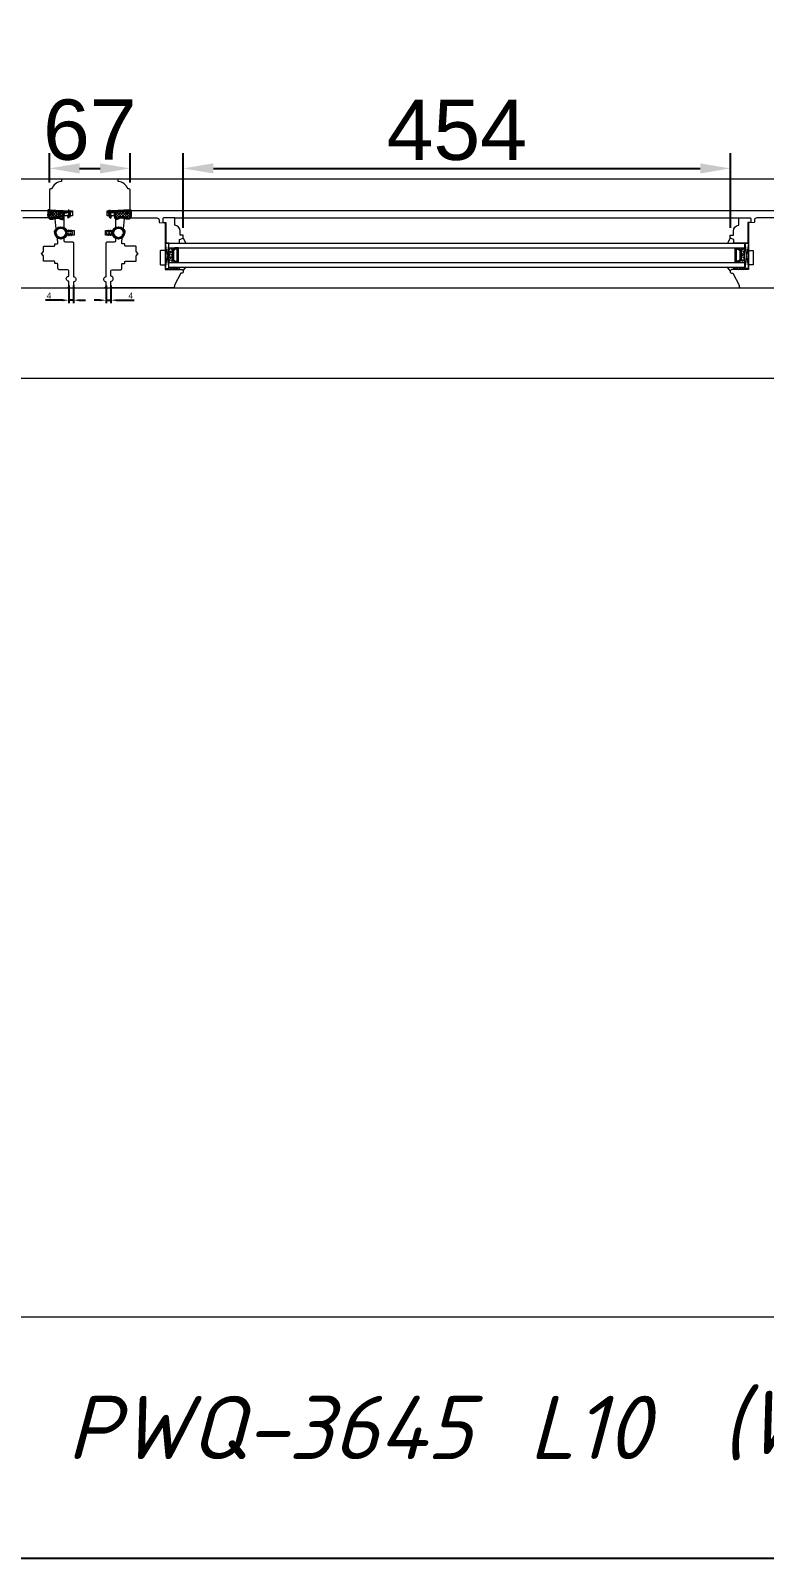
# Model space of a CAD drawing. Header units: millimetres. Extents: x 0 to 182016, y 11 to 3710.
# Drawn here: x 57115 to 57723, y 11 to 1278 of the extents above; entities that cross this region are included whole.
import ezdxf

# ---------------------------------------------------------------- set-up
doc = ezdxf.new("R2010")
doc.units = ezdxf.units.MM
for name, color, linetype, lineweight in [('Matmenys', 10, 'Continuous', 20), ('OTHER', 251, 'Continuous', 13), ('Stakta', 7, 'Continuous', 25), ('Testinės profilio linijos', 7, 'Continuous', 5)]:
    doc.layers.add(name, color=color, linetype=linetype, lineweight=lineweight)
doc.styles.add('ROMANS', font='stylu.ttf', dxfattribs={"oblique": 15})
doc.styles.get("Standard").update_dxf_attribs({"font": 'arial.ttf'})
doc.dimstyles.new('2', dxfattribs={"dimscale": 2, "dimtxt": 2.5, "dimasz": 2.5, "dimexe": 1.25, "dimexo": 0.625, "dimtad": 1, "dimtxsty": 'Standard', "dimcen": 2.5, "dimadec": 0, "dimazin": 0, "dimtfac": 1, "dimtmove": 0, "dimatfit": 3, "dimfxl": 1, "dimarcsym": 0})
doc.dimstyles.new('Padidinti matmenys', dxfattribs={"dimscale": 10, "dimtxt": 5, "dimasz": 2.5, "dimexe": 1.25, "dimexo": 0.625, "dimtad": 1, "dimdec": 1, "dimtxsty": 'Standard', "dimcen": 2.5, "dimadec": 0, "dimazin": 0, "dimtfac": 1, "dimtdec": 1, "dimtmove": 0, "dimatfit": 3, "dimfxl": 1, "dimarcsym": 0})

# ---------------------------------------------------------------- blocks, each defined once
blk = doc.blocks.new('Užsakymo nr')
at = {"color": 0, "lineweight": 0, "insert": (5198.7, 20217.8), "char_height": 52.538, "width": 1187.405, "attachment_point": 1, "style": 'ROMANS'}
blk.add_mtext('{\\fISOCPEUR|b0|i0|c0|p34;\\C256;PWQ-3645}', dxfattribs=at)
blk = doc.blocks.new('*D1200')
at = {"layer": 'Defpoints', "color": 0, "transparency": 16777216}
for p in [(57177.2, 1067.8), (57181.2, 1067.8), (57177.2, 1054.5)]:
    blk.add_point(p, dxfattribs=at)
at = {"layer": 'Matmenys', "color": 0, "lineweight": -2, "transparency": 16777216}
for p, q in [((57177.2, 1066.6), (57177.2, 1052)), ((57181.2, 1066.6), (57181.2, 1052)), ((57172.2, 1054.5), (57167.2, 1054.5)), ((57177.2, 1054.5), (57181.2, 1054.5)), ((57186.2, 1054.5), (57200.6, 1054.5))]:
    blk.add_line(p, q, dxfattribs=at)
at = {"layer": 'Matmenys', "color": 0, "transparency": 16777216}
for points in [[(57172.2, 1055.3), (57172.2, 1053.6), (57177.2, 1054.5)], [(57186.2, 1055.3), (57186.2, 1053.6), (57181.2, 1054.5)]]:
    blk.add_solid(points, dxfattribs=at)
at = {"layer": 'Matmenys', "color": 0, "transparency": 16777216, "insert": (57197.6, 1058.2), "char_height": 5, "attachment_point": 5}
blk.add_mtext('4', dxfattribs=at)
blk = doc.blocks.new('*D1201')
at = {"layer": 'Defpoints', "color": 0, "transparency": 16777216}
for p in [(57146.2, 1067.8), (57150.2, 1067.8), (57150.2, 1054.5)]:
    blk.add_point(p, dxfattribs=at)
at = {"layer": 'Matmenys', "color": 0, "lineweight": -2, "transparency": 16777216}
for p, q in [((57146.2, 1066.6), (57146.2, 1052)), ((57150.2, 1066.6), (57150.2, 1052)), ((57141.2, 1054.5), (57126.8, 1054.5)), ((57150.2, 1054.5), (57146.2, 1054.5)), ((57155.2, 1054.5), (57160.2, 1054.5))]:
    blk.add_line(p, q, dxfattribs=at)
at = {"layer": 'Matmenys', "color": 0, "transparency": 16777216}
for points in [[(57141.2, 1055.3), (57141.2, 1053.6), (57146.2, 1054.5)], [(57155.2, 1055.3), (57155.2, 1053.6), (57150.2, 1054.5)]]:
    blk.add_solid(points, dxfattribs=at)
at = {"layer": 'Matmenys', "color": 0, "transparency": 16777216, "insert": (57129.8, 1058.2), "char_height": 5, "attachment_point": 5}
blk.add_mtext('4', dxfattribs=at)
blk = doc.blocks.new('*D1193')
at = {"color": 0, "lineweight": -2, "transparency": 16777216}
for p, q in [((57241.2, 1114.6), (57241.2, 1176.3)), ((57695.2, 1114.6), (57695.2, 1176.3)), ((57266.2, 1163.8), (57670.2, 1163.8))]:
    blk.add_line(p, q, dxfattribs=at)
at = {"color": 0, "transparency": 16777216}
for points in [[(57266.2, 1168), (57266.2, 1159.6), (57241.2, 1163.8)], [(57670.2, 1168), (57670.2, 1159.6), (57695.2, 1163.8)]]:
    blk.add_solid(points, dxfattribs=at)
at = {"layer": 'Defpoints', "color": 0, "transparency": 16777216}
for p in [(57695.2, 1163.8), (57241.2, 1108.3), (57695.2, 1108.3)]:
    blk.add_point(p, dxfattribs=at)
at = {"color": 0, "lineweight": 5, "transparency": 16777216, "insert": (57468.2, 1195.5), "char_height": 50, "attachment_point": 5}
blk.add_mtext('454', dxfattribs=at)
blk = doc.blocks.new('*D1938')
at = {"color": 0, "lineweight": -2, "transparency": 16777216}
for p, q in [((57130.2, 1152.1), (57130.2, 1176.3)), ((57197.2, 1152.1), (57197.2, 1176.3)), ((57155.2, 1163.8), (57172.2, 1163.8))]:
    blk.add_line(p, q, dxfattribs=at)
at = {"color": 0, "transparency": 16777216}
for points in [[(57155.2, 1168), (57155.2, 1159.6), (57130.2, 1163.8)], [(57172.2, 1168), (57172.2, 1159.6), (57197.2, 1163.8)]]:
    blk.add_solid(points, dxfattribs=at)
at = {"layer": 'Defpoints', "color": 0, "transparency": 16777216}
for p in [(57197.2, 1163.8), (57130.2, 1145.8), (57197.2, 1145.8)]:
    blk.add_point(p, dxfattribs=at)
at = {"color": 0, "lineweight": 5, "transparency": 16777216, "insert": (57163.7, 1195.6), "char_height": 50, "attachment_point": 5}
blk.add_mtext('67', dxfattribs=at)

msp = doc.modelspace()

# ---------------------------------------------------------------- hatches: boundary and pattern name
at = {"lineweight": 0}
h = msp.add_hatch(dxfattribs=at)
h.set_pattern_fill('HEX', color=256, scale=0.25, angle=90, style=0)
h.set_pattern_definition([(90, (38881.916, -11821.5974), (1.374815, -4e-16), [0.79375, -1.5875]), (330, (38881.916, -11821.5974), (-0.6874075, -1.190624716), [0.79375, -1.5875]), (30, (38881.916, -11820.8036), (0.6874075, -1.190624716), [0.79375, -1.5875])])
h.paths.add_polyline_path([(57229.1870329, 1085.8109378), (57234.1870329, 1085.8109378), (57232.1870329, 1087.8109378), (57232.1870329, 1095.8109378), (57234.1870329, 1097.8109378), (57229.1870329, 1097.8116468)])
h = msp.add_hatch(dxfattribs=at)
h.set_pattern_fill('JIS_WOOD', color=256, angle=90, style=0)
h.set_pattern_definition([(45, (38881.916, -11821.59735), (0.5, -0.5), [])])
h.paths.add_polyline_path([(57232.1870329, 1095.8109378), (57232.1870329, 1087.8109378), (57234.1870329, 1085.8109378), (57237.1870329, 1085.8109378), (57237.2047663, 1097.8475204), (57234.1870329, 1097.8109378)])
h.paths.add_polyline_path([(57233.1870329, 1088.2251513), (57233.1870329, 1095.3967242), (57234.6012464, 1096.8109378), (57236.1870329, 1096.8109378), (57236.1870329, 1086.8109378), (57234.6012464, 1086.8109378)], flags=16)
h = msp.add_hatch(dxfattribs=at)
h.set_pattern_fill('JIS_WOOD', color=256, angle=90, style=0)
h.set_pattern_definition([(45, (38956.4048, -11821.59735), (0.5, -0.5), [])])
h.paths.add_polyline_path([(57704.1759296, 1095.8109378), (57704.1759296, 1087.8109378), (57702.1759296, 1085.8109378), (57699.1759296, 1085.8109378), (57699.1581962, 1097.8475204), (57702.1759296, 1097.8109378)])
h.paths.add_polyline_path([(57703.1759296, 1088.2251513), (57703.1759296, 1095.3967242), (57701.7617161, 1096.8109378), (57700.1759296, 1096.8109378), (57700.1759296, 1086.8109378), (57701.7617161, 1086.8109378)], flags=16)
h = msp.add_hatch(dxfattribs=at)
h.set_pattern_fill('HEX', color=256, scale=0.25, angle=90, style=0)
h.set_pattern_definition([(90, (38956.4048, -11821.5974), (1.374815, -4e-16), [0.79375, -1.5875]), (330, (38956.4048, -11821.5974), (-0.6874075, -1.190624716), [0.79375, -1.5875]), (30, (38956.4048, -11820.8036), (0.6874075, -1.190624716), [0.79375, -1.5875])])
h.paths.add_polyline_path([(57707.1759296, 1085.8109378), (57702.1759296, 1085.8109378), (57704.1759296, 1087.8109378), (57704.1759296, 1095.8109378), (57702.1759296, 1097.8109378), (57707.1759296, 1097.8116468)])
at = {"lineweight": 0, "ltscale": 0.5}
h = msp.add_hatch(dxfattribs=at)
h.set_pattern_fill('ANSI37', color=256, scale=0.5, angle=90, style=0)
h.set_pattern_definition([(135, (57225.687, 1079.8116), (-1.12253, -1.12253), []), (225, (57225.687, 1079.8116), (1.12253, -1.12253), [])])
h.paths.add_polyline_path([(57238.1870329, 1081.8116468), (57229.1870329, 1081.8116468), (57229.1870329, 1079.8116468), (57238.1870329, 1079.8116468)])
h = msp.add_hatch(dxfattribs=at)
h.set_pattern_fill('ANSI37', color=256, scale=0.5, angle=90, style=0)
h.set_pattern_definition([(135, (57300.1758, 1079.8116), (-1.122532, -1.122532), []), (225, (57300.1758, 1079.8116), (1.122532, -1.122532), [])])
h.paths.add_polyline_path([(57698.1759296, 1081.8116468), (57707.1759296, 1081.8116468), (57707.1759296, 1079.8116468), (57698.1759296, 1079.8116468)])
at = {"layer": 'Matmenys'}
h = msp.add_hatch(dxfattribs=at)
h.set_pattern_fill('ANSI37', color=252, scale=0.5, angle=-93.5893456117, style=0)
h.set_pattern_definition([(311.4106544, (53565.1616, -271065.189), (1.190606082, 1.0500540025), []), (41.4106544, (53565.1616, -271065.189), (-1.0500540025, 1.190606082), [])])
edge = h.paths.add_edge_path()
edge.add_arc((57132.1129169, 1128.1172231), 0.1, 86.4106543883, 176.4106543883)
edge.add_line((57132.0131131, 1128.1234836), (57131.9160299, 1126.5757979))
edge.add_arc((57131.6665203, 1126.5914491), 0.25, 176.4106543883, 356.4106543883, ccw=False)
edge.add_line((57131.4170107, 1126.6071004), (57131.5453964, 1128.6538053))
edge.add_arc((57131.6452002, 1128.6475448), 0.1, 86.410654381, 176.4106543883, ccw=False)
edge.add_line((57131.6514607, 1128.7473486), (57131.6562056, 1128.8229916))
edge.add_line((57131.6562056, 1128.8229916), (57129.6744047, 1128.947306))
edge.add_spline(control_points=[(57129.6744047, 1128.947306), (57129.5952462, 1128.9355037), (57129.5252546, 1128.9243281), (57129.4415038, 1128.9025342), (57129.4179395, 1128.8931484), (57129.3940564, 1128.8804535), (57129.3859968, 1128.8742043), (57129.361509, 1128.8486154), (57129.3426161, 1128.8193784), (57129.3089128, 1128.7150587), (57129.2957909, 1128.6421264), (57129.2760887, 1128.3891434), (57129.286587, 1128.1753093), (57129.3059152, 1127.7328308), (57129.3103905, 1127.513502), (57129.3114667, 1127.0936111), (57129.3084347, 1126.8905249), (57129.2957243, 1126.3003176), (57129.2825479, 1125.9322675), (57129.2828096, 1125.1790861), (57129.3013059, 1124.8023362), (57129.4044922, 1124.2092317), (57129.4643863, 1123.9816608), (57129.6174219, 1123.5845596), (57129.7001713, 1123.4127719), (57129.9041715, 1123.0716042), (57130.0242863, 1122.9054015), (57130.2917314, 1122.6142418), (57130.439405, 1122.4906618), (57130.7205896, 1122.330943), (57130.8558858, 1122.2833891), (57131.1571847, 1122.2237841), (57131.3207847, 1122.2130808), (57131.9053815, 1122.2268247), (57132.369297, 1122.3215789), (57133.2617931, 1122.4933212), (57133.6888734, 1122.5770158), (57134.767222, 1122.7882021), (57135.4252726, 1122.9219362), (57136.4183745, 1123.0468622), (57136.7219757, 1123.077356), (57137.3440193, 1123.1016915), (57137.6599233, 1123.0941507), (57138.2091316, 1123.0092664), (57138.445215, 1122.9479277), (57138.8458664, 1122.7754674), (57139.0044989, 1122.6806189), (57139.3031577, 1122.4963506), (57139.4446149, 1122.4064931), (57139.7463978, 1122.25041), (57139.9114505, 1122.1804398), (57140.2765723, 1122.0607086), (57140.4775224, 1122.0177061), (57140.816939, 1121.9938074), (57140.9589245, 1122.0070132), (57141.1541451, 1122.0670524), (57141.2194729, 1122.1037926), (57141.3461963, 1122.2123417), (57141.4053741, 1122.2844079), (57141.5624517, 1122.5484955), (57141.6439514, 1122.7896038), (57141.7605687, 1123.3400147), (57141.7971002, 1123.6482098), (57141.8503717, 1124.2444276), (57141.8695941, 1124.5319786), (57141.9129536, 1125.0624685), (57141.9350898, 1125.3107269), (57141.9713041, 1125.7155292), (57141.9853905, 1125.8729326), (57142.0135126, 1126.196865), (57142.0285487, 1126.3751822), (57142.0968337, 1126.6780493), (57142.1324687, 1126.7958713), (57142.2280654, 1127.0083501), (57142.2812124, 1127.1022648), (57142.3998531, 1127.2474586), (57142.4554753, 1127.3024767), (57142.5792425, 1127.3915687), (57142.6428696, 1127.4244481), (57142.7617337, 1127.4726162), (57142.8188107, 1127.4894975), (57142.9193911, 1127.5154414), (57142.9637867, 1127.525159), (57143.004783, 1127.5341949)], knot_values=[0, 0, 0, 0, 0.2245066002, 0.2245066002, 0.377043448, 0.377043448, 0.5295802957, 0.5295802957, 0.8082977366, 0.8082977366, 1.0870151774, 1.0870151774, 1.6244414062, 1.6244414062, 2.161867635, 2.161867635, 2.6992938638, 2.6992938638, 3.7741463214, 3.7741463214, 5.0334406395, 5.0334406395, 5.8656302806, 5.8656302806, 6.5060139406, 6.5060139406, 7.1463976006, 7.1463976006, 7.7996240151, 7.7996240151, 8.3563201169, 8.3563201169, 8.9130162187, 8.9130162187, 10.239934143, 10.239934143, 11.5668520673, 11.5668520673, 13.5970761059, 13.5970761059, 14.4582175179, 14.4582175179, 15.3193589298, 15.3193589298, 15.9856015553, 15.9856015553, 16.5061017172, 16.5061017172, 17.0266018791, 17.0266018791, 17.547102041, 17.547102041, 18.1672448488, 18.1672448488, 18.7176261004, 18.7176261004, 19.1465766047, 19.1465766047, 19.5755271091, 19.5755271091, 20.3898249977, 20.3898249977, 21.2041228863, 21.2041228863, 21.9655448497, 21.9655448497, 22.7269668131, 22.7269668131, 23.2229068178, 23.2229068178, 23.7188468224, 23.7188468224, 24.0184411081, 24.0184411081, 24.2549295987, 24.2549295987, 24.4119994701, 24.4119994701, 24.5501072405, 24.5501072405, 24.6882150108, 24.6882150108, 24.8099116426, 24.8099116426, 24.8099116426, 24.8099116426], degree=3, periodic=0)
edge.add_line((57143.004783, 1127.5341949), (57132.1191774, 1128.217027))
h = msp.add_hatch(dxfattribs=at)
h.set_pattern_fill('ANSI37', color=252, scale=0.5, angle=-180, style=0)
h.set_pattern_definition([(225, (-102449.698, -1098353.8803), (1.1225320151, -1.1225320151), []), (315, (-102449.698, -1098353.8803), (1.1225320151, 1.1225320151), [])])
edge = h.paths.add_edge_path()
edge.add_arc((57194.5985858, 1128.1172231), 0.1, 363.5893456117, 453.5893456117, ccw=False)
edge.add_line((57194.6983896, 1128.1234836), (57194.7954728, 1126.5757979))
edge.add_arc((57195.0449824, 1126.5914491), 0.25, 183.5893456117, 363.5893456117)
edge.add_line((57195.294492, 1126.6071004), (57195.1661064, 1128.6538053))
edge.add_arc((57195.0663025, 1128.6475448), 0.1, 363.5893456117, 453.589345619)
edge.add_line((57195.060042, 1128.7473486), (57195.0552971, 1128.8229916))
edge.add_line((57195.0552971, 1128.8229916), (57197.037098, 1128.947306))
edge.add_spline(control_points=[(57197.037098, 1128.947306), (57197.1162565, 1128.9355037), (57197.1862481, 1128.9243281), (57197.2699989, 1128.9025342), (57197.2935633, 1128.8931484), (57197.3174463, 1128.8804535), (57197.3255059, 1128.8742043), (57197.3499937, 1128.8486154), (57197.3688866, 1128.8193784), (57197.4025899, 1128.7150587), (57197.4157119, 1128.6421264), (57197.435414, 1128.3891434), (57197.4249157, 1128.1753093), (57197.4055875, 1127.7328308), (57197.4011122, 1127.513502), (57197.400036, 1127.0936111), (57197.403068, 1126.8905249), (57197.4157784, 1126.3003176), (57197.4289549, 1125.9322675), (57197.4286932, 1125.1790861), (57197.4101968, 1124.8023362), (57197.3070105, 1124.2092317), (57197.2471165, 1123.9816608), (57197.0940808, 1123.5845596), (57197.0113314, 1123.4127719), (57196.8073313, 1123.0716042), (57196.6872165, 1122.9054015), (57196.4197714, 1122.6142418), (57196.2720977, 1122.4906618), (57195.9909132, 1122.330943), (57195.8556169, 1122.2833891), (57195.5543181, 1122.2237841), (57195.3907181, 1122.2130808), (57194.8061213, 1122.2268247), (57194.3422057, 1122.3215789), (57193.4497096, 1122.4933212), (57193.0226293, 1122.5770158), (57191.9442807, 1122.7882021), (57191.2862301, 1122.9219362), (57190.2931282, 1123.0468622), (57189.9895271, 1123.077356), (57189.3674835, 1123.1016915), (57189.0515794, 1123.0941507), (57188.5023712, 1123.0092664), (57188.2662878, 1122.9479277), (57187.8656364, 1122.7754674), (57187.7070038, 1122.6806189), (57187.408345, 1122.4963506), (57187.2668878, 1122.4064931), (57186.9651049, 1122.25041), (57186.8000522, 1122.1804398), (57186.4349305, 1122.0607086), (57186.2339804, 1122.0177061), (57185.8945638, 1121.9938074), (57185.7525783, 1122.0070132), (57185.5573576, 1122.0670524), (57185.4920298, 1122.1037926), (57185.3653064, 1122.2123417), (57185.3061286, 1122.2844079), (57185.149051, 1122.5484955), (57185.0675514, 1122.7896038), (57184.9509341, 1123.3400147), (57184.9144026, 1123.6482098), (57184.8611311, 1124.2444276), (57184.8419086, 1124.5319786), (57184.7985492, 1125.0624685), (57184.776413, 1125.3107269), (57184.7401987, 1125.7155292), (57184.7261122, 1125.8729326), (57184.6979901, 1126.196865), (57184.6829541, 1126.3751822), (57184.6146691, 1126.6780493), (57184.579034, 1126.7958713), (57184.4834373, 1127.0083501), (57184.4302904, 1127.1022648), (57184.3116496, 1127.2474586), (57184.2560274, 1127.3024767), (57184.1322602, 1127.3915687), (57184.0686331, 1127.4244481), (57183.9497691, 1127.4726162), (57183.892692, 1127.4894975), (57183.7921117, 1127.5154414), (57183.7477161, 1127.525159), (57183.7067198, 1127.5341949)], knot_values=[0, 0, 0, 0, 0.2245066002, 0.2245066002, 0.377043448, 0.377043448, 0.5295802957, 0.5295802957, 0.8082977366, 0.8082977366, 1.0870151774, 1.0870151774, 1.6244414062, 1.6244414062, 2.161867635, 2.161867635, 2.6992938638, 2.6992938638, 3.7741463214, 3.7741463214, 5.0334406395, 5.0334406395, 5.8656302806, 5.8656302806, 6.5060139406, 6.5060139406, 7.1463976006, 7.1463976006, 7.7996240151, 7.7996240151, 8.3563201169, 8.3563201169, 8.9130162187, 8.9130162187, 10.239934143, 10.239934143, 11.5668520673, 11.5668520673, 13.5970761059, 13.5970761059, 14.4582175179, 14.4582175179, 15.3193589298, 15.3193589298, 15.9856015553, 15.9856015553, 16.5061017172, 16.5061017172, 17.0266018791, 17.0266018791, 17.547102041, 17.547102041, 18.1672448488, 18.1672448488, 18.7176261004, 18.7176261004, 19.1465766047, 19.1465766047, 19.5755271091, 19.5755271091, 20.3898249977, 20.3898249977, 21.2041228863, 21.2041228863, 21.9655448497, 21.9655448497, 22.7269668131, 22.7269668131, 23.2229068178, 23.2229068178, 23.7188468224, 23.7188468224, 24.0184411081, 24.0184411081, 24.2549295987, 24.2549295987, 24.4119994701, 24.4119994701, 24.5501072405, 24.5501072405, 24.6882150108, 24.6882150108, 24.8099116426, 24.8099116426, 24.8099116426, 24.8099116426], degree=3, periodic=0)
edge.add_line((57183.7067198, 1127.5341949), (57194.5923253, 1128.217027))

# ---------------------------------------------------------------- linework, layer by layer
at = {"color": 1}
for p, q in [((57129.6301645, 1129.2440261), (57144.9549799, 1128.2827314)), ((57129.6744047, 1128.947306), (57144.9093495, 1127.9916487)), ((57197.0813382, 1129.2440261), (57181.7565228, 1128.2827314)), ((57197.037098, 1128.947306), (57181.8021533, 1127.9916487)), ((57143.0693558, 1127.2412268), (57144.8298071, 1127.1307972)), ((57183.642147, 1127.2412268), (57181.8816957, 1127.1307972))]:
    msp.add_line(p, q, dxfattribs=at)
for p, q in [((57131.5453964, 1128.6538053), (57131.4170107, 1126.6071004)), ((57131.6514607, 1128.7473486), (57131.6562056, 1128.8229916)), ((57146.9097246, 1127.7902286), (57131.6514607, 1128.7473486)), ((57132.0131131, 1128.1234836), (57131.9160299, 1126.5757979)), ((57146.9529425, 1127.2865349), (57132.1191774, 1128.217027)), ((57146.606652, 1128.8110732), (57145.8590114, 1128.8579711)), ((57145.8590114, 1128.8579711), (57146.9097246, 1127.7902286)), ((57146.606652, 1128.8110732), (57147.6369933, 1127.7446085)), ((57180.1048507, 1128.8110732), (57179.0745094, 1127.7446085)), ((57179.7585602, 1127.2865349), (57194.5923253, 1128.217027)), ((57180.8524914, 1128.8579711), (57179.8017781, 1127.7902286)), ((57179.8017781, 1127.7902286), (57195.060042, 1128.7473486)), ((57180.1048507, 1128.8110732), (57180.8524914, 1128.8579711)), ((57194.6983896, 1128.1234836), (57194.7954728, 1126.5757979)), ((57195.060042, 1128.7473486), (57195.0552971, 1128.8229916)), ((57195.1661064, 1128.6538053), (57195.294492, 1126.6071004)), ((57146.2280717, 1126.3483991), (57145.4996065, 1123.1283926)), ((57146.4749584, 1122.9077378), (57145.4996065, 1123.1283926)), ((57146.7157477, 1126.2380717), (57146.2280717, 1126.3483991)), ((57147.4584049, 1127.2548282), (57146.4749584, 1122.9077378)), ((57146.9529425, 1127.2865349), (57146.7157477, 1126.2380717)), ((57147.6056909, 1127.2455893), (57147.4584049, 1127.2548282)), ((57147.6369933, 1127.7446085), (57147.6056909, 1127.2455893)), ((57179.0745094, 1127.7446085), (57179.1058119, 1127.2455893)), ((57179.1058119, 1127.2455893), (57179.2530978, 1127.2548282)), ((57179.2530978, 1127.2548282), (57180.2365443, 1122.9077378)), ((57179.7585602, 1127.2865349), (57179.9957551, 1126.2380717)), ((57179.9957551, 1126.2380717), (57180.4834311, 1126.3483991)), ((57180.2365443, 1122.9077378), (57181.2118963, 1123.1283926)), ((57180.4834311, 1126.3483991), (57181.2118963, 1123.1283926))]:
    msp.add_line(p, q)
at = {"lineweight": 9}
for p, q in [((57234.1870329, 1122.8116468), (57702.1759296, 1122.8116468)), ((57229.187118, 1101.8116468), (57707.1758445, 1101.8116468)), ((57229.187118, 1097.8116468), (57707.1758445, 1097.8116468)), ((57229.187118, 1085.8116468), (57707.1758445, 1085.8116468)), ((57229.187118, 1081.8116468), (57707.1758445, 1081.8116468))]:
    msp.add_line(p, q, dxfattribs=at)
at = {"lineweight": 0}
for p, q in [((57241.1870329, 1105.8116468), (57243.473698, 1101.8116468)), ((57695.1759296, 1105.8116468), (57692.8892645, 1101.8116468)), ((57229.1870329, 1101.8109378), (57226.1870329, 1080.8109378)), ((57226.1870329, 1101.8109378), (57229.1870329, 1080.8109378)), ((57707.1759296, 1101.8109378), (57710.1759296, 1080.8109378)), ((57710.1759296, 1101.8109378), (57707.1759296, 1080.8109378)), ((57238.1870329, 1079.8116468), (57238.1870329, 1081.8116468)), ((57241.1870329, 1078.8116468), (57243.473698, 1081.8116468)), ((57695.1759296, 1078.8116468), (57692.8892645, 1081.8116468)), ((57698.1759296, 1079.8116468), (57698.1759296, 1081.8116468)), ((57707.1759296, 1079.8116468), (57707.1759296, 1082.8116468)), ((60059.1272799, 210.9357406), (56358.6669955, 210.9357406))]:
    msp.add_line(p, q, dxfattribs=at)
at = {"lineweight": 5}
msp.add_line((56478.1981357, 989.8116468), (58458.1648268, 989.8116468), dxfattribs=at)
msp.add_lwpolyline([(60059.1272799, 3710.4502728), (60059.1272799, 10.9108603), (54559.8119371, 10.9108603), (54559.8119371, 3710.4502728)], close=True)
at = {"lineweight": 0}
for points in [[(57234.1870329, 1116.8116468), (57234.1870329, 1122.8116468), (57225.1870329, 1122.8116468, 0.4142135624), (57224.1870329, 1121.8116468), (57224.1870329, 1118.8116468), (57226.6870329, 1118.8116468), (57226.6870329, 1101.8116468), (57238.1870329, 1101.8116468), (57238.1870329, 1104.8116468), (57241.1870329, 1105.8116468), (57241.1870329, 1108.3116468), (57238.6870329, 1108.3116468), (57238.6870329, 1111.8367097, 0.3851703882), (57234.1870329, 1116.8116468)], [(57702.1759296, 1116.8116468), (57702.1759296, 1122.8116468), (57711.1759296, 1122.8116468, -0.4142135624), (57712.1759296, 1121.8116468), (57712.1759296, 1118.8116468), (57709.6759296, 1118.8116468), (57709.6759296, 1101.8116468), (57698.1759296, 1101.8116468), (57698.1759296, 1104.8116468), (57695.1759296, 1105.8116468), (57695.1759296, 1108.3116468), (57697.6759296, 1108.3116468), (57697.6759296, 1111.8367097, -0.3851703882), (57702.1759296, 1116.8116468)]]:
    msp.add_lwpolyline(points, format="xyb", dxfattribs=at)
for points in [[(57226.1870329, 1101.8109378), (57226.1870329, 1080.8109378), (57229.1870329, 1080.8109378), (57229.1870329, 1101.8109378)], [(57232.1870329, 1095.8109378), (57232.1870329, 1087.8109378), (57234.1870329, 1085.8109378), (57237.1870329, 1085.8109378), (57237.1870329, 1097.8109378), (57234.1870329, 1097.8109378)], [(57233.1870329, 1095.3967242), (57233.1870329, 1088.2251513), (57234.6012464, 1086.8109378), (57236.1870329, 1086.8109378), (57236.1870329, 1096.8109378), (57234.6012464, 1096.8109378)], [(57704.1759296, 1095.8109378), (57704.1759296, 1087.8109378), (57702.1759296, 1085.8109378), (57699.1759296, 1085.8109378), (57699.1759296, 1097.8109378), (57702.1759296, 1097.8109378)], [(57703.1759296, 1095.3967242), (57703.1759296, 1088.2251513), (57701.7617161, 1086.8109378), (57700.1759296, 1086.8109378), (57700.1759296, 1096.8109378), (57701.7617161, 1096.8109378)], [(57710.1759296, 1101.8109378), (57710.1759296, 1080.8109378), (57707.1759296, 1080.8109378), (57707.1759296, 1101.8109378)]]:
    msp.add_lwpolyline(points, close=True, dxfattribs=at)
at = {"color": 18, "linetype": 'ByBlock', "true_color": 0x000000}
for centre, radius in [((57139.7045317, 1110.3018164), 4.85), ((57187.4366482, 1110.3018164), 4.85), ((57139.7045317, 1110.3018164), 4.25), ((57187.4366482, 1110.3018164), 4.25)]:
    msp.add_circle(centre, radius, dxfattribs=at)
for centre, radius, start, end in [((57131.6452002, 1128.6475448), 0.1, 86.4106543877, 176.4106543908), ((57132.1129169, 1128.1172231), 0.1, 86.4106543877, 176.4106543908), ((57194.5985858, 1128.1172231), 0.1, 3.5893456092, 93.5893456123), ((57195.0663025, 1128.6475448), 0.1, 3.5893456092, 93.5893456123), ((57131.6665203, 1126.5914491), 0.25, 176.4106543908, 356.4106543908), ((57195.0449824, 1126.5914491), 0.25, 183.5893456092, 3.5893456092)]:
    msp.add_arc(centre, radius, start, end)
at = {"color": 1}
for points in [[(57129.6301645, 1129.2440261), (57129.2686641, 1129.1535293), (57128.9991233, 1127.8796708), (57129.4875126, 1123.1872979), (57130.5307104, 1122.0972916), (57132.6941822, 1122.0786752), (57134.392222, 1122.4090491), (57136.5576629, 1122.7559654), (57138.5943846, 1122.5565367), (57139.4226293, 1122.0803677), (57141.2771695, 1121.8001043), (57142.1696154, 1124.5122829), (57142.2967829, 1125.9911585), (57142.4147543, 1126.6784264), (57142.71696, 1127.1203117), (57143.0693558, 1127.2412268)], [(57197.0813382, 1129.2440261), (57197.4428386, 1129.1535293), (57197.7123795, 1127.8796708), (57197.2239901, 1123.1872979), (57196.1807924, 1122.0972916), (57194.0173205, 1122.0786752), (57192.3192807, 1122.4090491), (57190.1538398, 1122.7559654), (57188.1171181, 1122.5565367), (57187.2888734, 1122.0803677), (57185.4343332, 1121.8001043), (57184.5418873, 1124.5122829), (57184.4147198, 1125.9911585), (57184.2967484, 1126.6784264), (57183.9945428, 1127.1203117), (57183.642147, 1127.2412268)]]:
    msp.add_spline(points, degree=3, dxfattribs=at)
for points in [[(57129.6744047, 1128.947306), (57129.5952462, 1128.9355037), (57129.5252546, 1128.9243281), (57129.4415038, 1128.9025342), (57129.4179395, 1128.8931484), (57129.3940564, 1128.8804535), (57129.3859968, 1128.8742043), (57129.361509, 1128.8486154), (57129.3426161, 1128.8193784), (57129.3089128, 1128.7150587), (57129.2957909, 1128.6421264), (57129.2760887, 1128.3891434), (57129.286587, 1128.1753093), (57129.3059152, 1127.7328308), (57129.3103905, 1127.513502), (57129.3114667, 1127.0936111), (57129.3084347, 1126.8905249), (57129.2957243, 1126.3003176), (57129.2825479, 1125.9322675), (57129.2828096, 1125.1790861), (57129.3013059, 1124.8023362), (57129.4044922, 1124.2092317), (57129.4643863, 1123.9816608), (57129.6174219, 1123.5845596), (57129.7001713, 1123.4127719), (57129.9041715, 1123.0716042), (57130.0242863, 1122.9054015), (57130.2917314, 1122.6142418), (57130.439405, 1122.4906618), (57130.7205896, 1122.330943), (57130.8558858, 1122.2833891), (57131.1571847, 1122.2237841), (57131.3207847, 1122.2130808), (57131.9053815, 1122.2268247), (57132.369297, 1122.3215789), (57133.2617931, 1122.4933212), (57133.6888734, 1122.5770158), (57134.767222, 1122.7882021), (57135.4252726, 1122.9219362), (57136.4183745, 1123.0468622), (57136.7219757, 1123.077356), (57137.3440193, 1123.1016915), (57137.6599233, 1123.0941507), (57138.2091316, 1123.0092664), (57138.445215, 1122.9479277), (57138.8458664, 1122.7754674), (57139.0044989, 1122.6806189), (57139.3031577, 1122.4963506), (57139.4446149, 1122.4064931), (57139.7463978, 1122.25041), (57139.9114505, 1122.1804398), (57140.2765723, 1122.0607086), (57140.4775224, 1122.0177061), (57140.816939, 1121.9938074), (57140.9589245, 1122.0070132), (57141.1541451, 1122.0670524), (57141.2194729, 1122.1037926), (57141.3461963, 1122.2123417), (57141.4053741, 1122.2844079), (57141.5624517, 1122.5484955), (57141.6439514, 1122.7896038), (57141.7605687, 1123.3400147), (57141.7971002, 1123.6482098), (57141.8503717, 1124.2444276), (57141.8695941, 1124.5319786), (57141.9129536, 1125.0624685), (57141.9350898, 1125.3107269), (57141.9713041, 1125.7155292), (57141.9853905, 1125.8729326), (57142.0135126, 1126.196865), (57142.0285487, 1126.3751822), (57142.0968337, 1126.6780493), (57142.1324687, 1126.7958713), (57142.2280654, 1127.0083501), (57142.2812124, 1127.1022648), (57142.3998531, 1127.2474586), (57142.4554753, 1127.3024767), (57142.5792425, 1127.3915687), (57142.6428696, 1127.4244481), (57142.7617337, 1127.4726162), (57142.8188107, 1127.4894975), (57142.9193911, 1127.5154414), (57142.9637867, 1127.525159), (57143.004783, 1127.5341949)], [(57197.037098, 1128.947306), (57197.1162565, 1128.9355037), (57197.1862481, 1128.9243281), (57197.2699989, 1128.9025342), (57197.2935633, 1128.8931484), (57197.3174463, 1128.8804535), (57197.3255059, 1128.8742043), (57197.3499937, 1128.8486154), (57197.3688866, 1128.8193784), (57197.4025899, 1128.7150587), (57197.4157119, 1128.6421264), (57197.435414, 1128.3891434), (57197.4249157, 1128.1753093), (57197.4055875, 1127.7328308), (57197.4011122, 1127.513502), (57197.400036, 1127.0936111), (57197.403068, 1126.8905249), (57197.4157784, 1126.3003176), (57197.4289549, 1125.9322675), (57197.4286932, 1125.1790861), (57197.4101968, 1124.8023362), (57197.3070105, 1124.2092317), (57197.2471165, 1123.9816608), (57197.0940808, 1123.5845596), (57197.0113314, 1123.4127719), (57196.8073313, 1123.0716042), (57196.6872165, 1122.9054015), (57196.4197714, 1122.6142418), (57196.2720977, 1122.4906618), (57195.9909132, 1122.330943), (57195.8556169, 1122.2833891), (57195.5543181, 1122.2237841), (57195.3907181, 1122.2130808), (57194.8061213, 1122.2268247), (57194.3422057, 1122.3215789), (57193.4497096, 1122.4933212), (57193.0226293, 1122.5770158), (57191.9442807, 1122.7882021), (57191.2862301, 1122.9219362), (57190.2931282, 1123.0468622), (57189.9895271, 1123.077356), (57189.3674835, 1123.1016915), (57189.0515794, 1123.0941507), (57188.5023712, 1123.0092664), (57188.2662878, 1122.9479277), (57187.8656364, 1122.7754674), (57187.7070038, 1122.6806189), (57187.408345, 1122.4963506), (57187.2668878, 1122.4064931), (57186.9651049, 1122.25041), (57186.8000522, 1122.1804398), (57186.4349305, 1122.0607086), (57186.2339804, 1122.0177061), (57185.8945638, 1121.9938074), (57185.7525783, 1122.0070132), (57185.5573576, 1122.0670524), (57185.4920298, 1122.1037926), (57185.3653064, 1122.2123417), (57185.3061286, 1122.2844079), (57185.149051, 1122.5484955), (57185.0675514, 1122.7896038), (57184.9509341, 1123.3400147), (57184.9144026, 1123.6482098), (57184.8611311, 1124.2444276), (57184.8419086, 1124.5319786), (57184.7985492, 1125.0624685), (57184.776413, 1125.3107269), (57184.7401987, 1125.7155292), (57184.7261122, 1125.8729326), (57184.6979901, 1126.196865), (57184.6829541, 1126.3751822), (57184.6146691, 1126.6780493), (57184.579034, 1126.7958713), (57184.4834373, 1127.0083501), (57184.4302904, 1127.1022648), (57184.3116496, 1127.2474586), (57184.2560274, 1127.3024767), (57184.1322602, 1127.3915687), (57184.0686331, 1127.4244481), (57183.9497691, 1127.4726162), (57183.892692, 1127.4894975), (57183.7921117, 1127.5154414), (57183.7477161, 1127.525159), (57183.7067198, 1127.5341949)]]:
    msp.add_open_spline(points, degree=3, knots=[0, 0, 0, 0, 0.2245066002, 0.2245066002, 0.377043448, 0.377043448, 0.5295802957, 0.5295802957, 0.8082977366, 0.8082977366, 1.0870151774, 1.0870151774, 1.6244414062, 1.6244414062, 2.161867635, 2.161867635, 2.6992938638, 2.6992938638, 3.7741463214, 3.7741463214, 5.0334406395, 5.0334406395, 5.8656302806, 5.8656302806, 6.5060139406, 6.5060139406, 7.1463976006, 7.1463976006, 7.7996240151, 7.7996240151, 8.3563201169, 8.3563201169, 8.9130162187, 8.9130162187, 10.239934143, 10.239934143, 11.5668520673, 11.5668520673, 13.5970761059, 13.5970761059, 14.4582175179, 14.4582175179, 15.3193589298, 15.3193589298, 15.9856015553, 15.9856015553, 16.5061017172, 16.5061017172, 17.0266018791, 17.0266018791, 17.547102041, 17.547102041, 18.1672448488, 18.1672448488, 18.7176261004, 18.7176261004, 19.1465766047, 19.1465766047, 19.5755271091, 19.5755271091, 20.3898249977, 20.3898249977, 21.2041228863, 21.2041228863, 21.9655448497, 21.9655448497, 22.7269668131, 22.7269668131, 23.2229068178, 23.2229068178, 23.7188468224, 23.7188468224, 24.0184411081, 24.0184411081, 24.2549295987, 24.2549295987, 24.4119994701, 24.4119994701, 24.5501072405, 24.5501072405, 24.6882150108, 24.6882150108, 24.8099116426, 24.8099116426, 24.8099116426, 24.8099116426], dxfattribs=at)
at = {"layer": 'OTHER'}
for points in [[(57144.5077416, 1109.6917902), (57145.9236504, 1109.6917902), (57145.9236504, 1108.0465088), (57146.4493326, 1108.0465088), (57147.1926735, 1109.6917902), (57147.9852932, 1109.6917902), (57147.9852932, 1108.0465088), (57148.204184, 1108.0465088), (57149.7070652, 1110.3018164), (57148.204184, 1112.5571239), (57147.9852932, 1112.5571239), (57147.9852932, 1110.9118425), (57147.1926735, 1110.9118425), (57146.4493326, 1112.5571239), (57145.9236504, 1112.5571239), (57145.9236504, 1110.9118425), (57144.5077416, 1110.9118425)], [(57182.6334384, 1109.6917902), (57181.2175296, 1109.6917902), (57181.2175296, 1108.0465088), (57180.6918474, 1108.0465088), (57179.9485064, 1109.6917902), (57179.1558868, 1109.6917902), (57179.1558868, 1108.0465088), (57178.936996, 1108.0465088), (57177.4341148, 1110.3018164), (57178.936996, 1112.5571239), (57179.1558868, 1112.5571239), (57179.1558868, 1110.9118425), (57179.9485064, 1110.9118425), (57180.6918474, 1112.5571239), (57181.2175296, 1112.5571239), (57181.2175296, 1110.9118425), (57182.6334384, 1110.9118425)]]:
    msp.add_lwpolyline(points, dxfattribs=at)
at = {"layer": 'Stakta', "color": 18, "lineweight": 5, "true_color": 0x000000}
for points in [[(57175.6870328, 1064.8116468, 0.4142135624), (57177.1870328, 1066.3116468), (57177.1870328, 1069.3621571, 0.3563939587), (57176.7870328, 1069.852055, -0.8164965809), (57176.7870328, 1073.7712386, 0.3563939587), (57177.1870328, 1074.2611366), (57177.1870328, 1101.8203356, -0.4116598905), (57178.1783063, 1102.8202976), (57184.1957594, 1102.8728111, 0.4116598905), (57185.1870328, 1103.872773), (57185.1870328, 1105.5061742, 0.2720281141), (57184.9304193, 1105.9429385, -0.164173551), (57182.7817081, 1108.3105813), (57176.6870328, 1108.3105813), (57176.6870328, 1112.3105813), (57182.7817081, 1112.3105813, -0.164173551), (57184.9304193, 1114.6782241, 0.2720281141), (57185.1870328, 1115.1149884), (57185.1870328, 1124.5116468), (57178.1870328, 1124.5116468), (57178.1870328, 1128.5116468), (57185.4644757, 1128.5116468, -0.2023892741), (57186.1783063, 1128.8202976), (57196.1957594, 1128.9077185, 0.4116598905), (57197.1870328, 1129.9076805), (57197.1870328, 1145.8028819, 0.4116598905), (57196.1957594, 1146.8028438), (57195.4037013, 1146.809756, -0.3199404334), (57195.1218782, 1147.0143859, 0.3090857966), (57187.4725675, 1152.8026691, -0.4001549105), (57187.1870328, 1153.1023202), (57187.1870328, 1153.8116468, 0.4142135624), (57186.1870328, 1154.8116468), (57141.1870328, 1154.8116468, 0.4142135624), (57140.1870328, 1153.8116468), (57140.1870328, 1153.1023202, -0.4001549105), (57139.9014982, 1152.8026691, 0.3090857966), (57132.2521875, 1147.0143859, -0.3199404334), (57131.9703644, 1146.809756), (57131.1783063, 1146.8028438, 0.4116598905), (57130.1870328, 1145.8028819), (57130.1870328, 1129.9076805, 0.4116598905), (57131.1783063, 1128.9077185), (57141.1957594, 1128.8202976, -0.2023892741), (57141.90959, 1128.5116468), (57149.1870328, 1128.5116468), (57149.1870328, 1124.5116468), (57142.1870328, 1124.5116468), (57142.1870328, 1115.1149884, 0.2720281142), (57142.4436464, 1114.6782241, -0.164173551), (57144.5923576, 1112.3105813), (57150.6870328, 1112.3105813), (57150.6870328, 1108.3105813), (57144.5923576, 1108.3105813, -0.164173551), (57142.4436464, 1105.9429385, 0.2720281141), (57142.1870328, 1105.5061742), (57142.1870328, 1103.872773, 0.4116598905), (57143.1783063, 1102.8728111), (57149.1957594, 1102.8202976, -0.4116598905), (57150.1870328, 1101.8203356), (57150.1870328, 1074.2611366, 0.3563939587), (57150.5870328, 1073.7712386, -0.816496581), (57150.5870328, 1069.852055, 0.3563939587), (57150.1870328, 1069.3621571), (57150.1870328, 1066.3116468, 0.4142135624), (57151.6870328, 1064.8116468)], [(57181.5870329, 1070.352055, 0.8164965809), (57181.5870329, 1074.2712386, -0.3563939587), (57181.1870329, 1074.7611366), (57181.1870329, 1078.7417938, -0.4116598905), (57182.1783063, 1079.7417557), (57189.1957594, 1079.8029961, 0.4116598905), (57190.1870329, 1080.802958), (57190.1870329, 1084.3414835, -0.4040361542), (57190.6695831, 1084.8411959), (57192.3975027, 1084.9015362, 0.4040262258), (57192.6870329, 1085.2013535), (57192.6870329, 1086.2544751, -0.4091108014), (57193.1783067, 1086.7543989), (57201.8922686, 1086.9065017, 0.4091108014), (57202.1870329, 1087.206456), (57202.1870329, 1091.230276, -0.1989123674), (57202.3334795, 1091.5838294), (57203.5991649, 1092.8495148, 0.4142135624), (57203.5991649, 1093.2737789), (57202.3334795, 1094.5394643, -0.1989123674), (57202.1870329, 1094.8930177), (57202.1870329, 1098.9168377, 0.4091108014), (57201.8922686, 1099.216792), (57193.1783067, 1099.3688947, -0.4091108014), (57192.6870329, 1099.8688186), (57192.6870329, 1100.9219402, 0.4040262258), (57192.3975027, 1101.2217575), (57190.6695831, 1101.2820977, -0.4040262258), (57190.1870329, 1101.7817932), (57190.1870329, 1102.7504842, -0.0305527633), (57190.1944867, 1102.8723536), (57190.9361757, 1108.9129254, -0.3282648586), (57191.3429855, 1109.343922, 0.7358200833), (57191.8083915, 1113.1343494, -0.3282648586), (57191.5179331, 1113.6509597), (57192.5349032, 1121.9335162, -0.3788661087), (57193.5274493, 1122.8116468), (57219.1870329, 1122.8116468, -0.4142135624), (57221.1870329, 1120.8116468), (57221.1870329, 1119.1090402, 0.4116598905), (57221.4844149, 1118.8090516), (57225.6913961, 1118.7723379, -0.4116598905), (57226.1870329, 1118.2723569), (57226.1870329, 1096.3422099, -0.4116598905), (57225.6913961, 1095.842229), (57222.4844149, 1095.8142421, 0.4116598905), (57222.1870329, 1095.5142535), (57222.1870329, 1084.1090402, 0.4116598905), (57222.4844149, 1083.8090516), (57225.6913961, 1083.7810647, -0.4116598905), (57226.1870329, 1083.2810838), (57226.1870329, 1079.8116468), (57240.1870329, 1079.8116468, -0.4142135624), (57241.1870329, 1078.8116468), (57241.1870329, 1077.8204118, -0.4116598905), (57240.1957594, 1076.8204499), (57239.1870329, 1076.8116468), (57233.9284648, 1066.9217186, 0.1227845609), (57233.8699385, 1066.6869828), (57233.8699385, 1065.8116468, -0.4142135624), (57232.8699385, 1064.8116468), (57182.1870329, 1064.8116468, -0.4142135624), (57181.1870329, 1065.8116468), (57181.1870329, 1069.8621571, -0.3563939587)]]:
    msp.add_lwpolyline(points, format="xyb", close=True, dxfattribs=at)
for points in [[(57094.5041271, 1064.8116468), (57145.1870328, 1064.8116468, 0.4142135624), (57146.1870328, 1065.8116468), (57146.1870328, 1069.8621571, 0.3563939587), (57145.7870328, 1070.352055, -0.8164965809), (57145.7870328, 1074.2712386, 0.3563939587), (57146.1870328, 1074.7611366), (57146.1870328, 1078.7417938, 0.4116598905), (57145.1957594, 1079.7417557), (57138.1783063, 1079.8029961, -0.4116598905), (57137.1870328, 1080.802958), (57137.1870328, 1084.3414835, 0.4040361542), (57136.7044826, 1084.8411959), (57134.976563, 1084.9015362, -0.4040262258), (57134.6870328, 1085.2013535), (57134.6870328, 1086.2544751, 0.4091108014), (57134.195759, 1086.7543989), (57125.4817971, 1086.9065017, -0.4091108014), (57125.1870328, 1087.206456), (57125.1870328, 1091.230276, 0.1989123674), (57125.0405862, 1091.5838294), (57123.7749008, 1092.8495148, -0.4142135624), (57123.7749008, 1093.2737789), (57125.0405862, 1094.5394643, 0.1989123674), (57125.1870328, 1094.8930177), (57125.1870328, 1098.9168377, -0.4091108014), (57125.4817971, 1099.216792), (57134.195759, 1099.3688947, 0.4091108014), (57134.6870328, 1099.8688186), (57134.6870328, 1100.9219402, -0.4040262258), (57134.976563, 1101.2217575), (57136.7044826, 1101.2820977, 0.4040262258), (57137.1870328, 1101.7817932), (57137.1870328, 1102.7504842, 0.0305527633), (57137.179579, 1102.8723536), (57136.43789, 1108.9129254, 0.3282648586), (57136.0310802, 1109.343922, -0.7358200833), (57135.5656742, 1113.1343494, 0.3282648586), (57135.8561325, 1113.6509597), (57134.8391625, 1121.9335162, 0.3788661087), (57133.8466163, 1122.8116468), (57108.1870328, 1122.8116468, 0.4142135624)], [(57742.8355131, 1122.8116468), (57717.1759296, 1122.8116468, 0.4142135624), (57715.1759296, 1120.8116468), (57715.1759296, 1119.1090402, -0.4116598905), (57714.8785476, 1118.8090516), (57710.6715664, 1118.7723379, 0.4116598905), (57710.1759296, 1118.2723569), (57710.1759296, 1096.3422099, 0.4116598905), (57710.6715664, 1095.842229), (57713.8785476, 1095.8142421, -0.4116598905), (57714.1759296, 1095.5142535), (57714.1759296, 1084.1090402, -0.4116598905), (57713.8785476, 1083.8090516), (57710.6715664, 1083.7810647, 0.4116598905), (57710.1759296, 1083.2810838), (57710.1759296, 1079.8116468), (57696.1759296, 1079.8116468, 0.4142135624), (57695.1759296, 1078.8116468), (57695.1759296, 1077.8204118, 0.4116598905), (57696.1672031, 1076.8204499), (57697.1759296, 1076.8116468), (57702.4344977, 1066.9217186, -0.1227845609), (57702.4930239, 1066.6869828), (57702.4930239, 1065.8116468, 0.4142135624), (57703.4930239, 1064.8116468), (57754.1759296, 1064.8116468, 0.4142135624)]]:
    msp.add_lwpolyline(points, format="xyb", dxfattribs=at)
at = {"layer": 'Testinės profilio linijos', "lineweight": 5}
for p, q in [((58359.1648109, 1154.8116468), (56576.6981361, 1154.8116468)), ((56577.0665987, 1128.8116468), (57141.3185702, 1128.8116468)), ((57186.0554955, 1128.8116468), (57750.307467, 1128.8116468)), ((56623.8810216, 1064.8116468), (58312.4818992, 1064.8116468))]:
    msp.add_line(p, q, dxfattribs=at)

# ---------------------------------------------------------------- block references
at = {"color": 1}
msp.add_blockref('Užsakymo nr', (51946.018191, -20072.0125467), dxfattribs=at)

# ---------------------------------------------------------------- texts
at = {"color": 0, "lineweight": 0, "char_height": 52.538446824, "attachment_point": 1, "style": 'ROMANS'}
for s, insert, width in [('{\\fISOCPEUR|b0|i0|c186|p34;\\C256;(W10 GF Flank Drawing Room) }', (57687.7363301, 150.0321815), 1707.405476263), ('{\\fISOCPEUR|b0|i0|c186|p34;\\C256;L10 }', (57528.0645308, 145.8257351), 130.666239348)]:
    msp.add_mtext(s, dxfattribs=dict(at, insert=insert, width=width))

# ---------------------------------------------------------------- dimensions: what is measured, and where the dimension line sits
at = {"color": 1, "lineweight": 5}
dim = msp.add_linear_dim(base=(57197.1870328, 1163.804424), p1=(57130.1870328, 1145.8028819), p2=(57197.1870328, 1145.8028819), dimstyle='Padidinti matmenys', dxfattribs=at)
dim.commit()
dim.dimension.update_dxf_attribs({"geometry": '*D1938', "text_midpoint": (57163.6870328, 1163.804424), "dimtype": 160})
dim = msp.add_linear_dim(base=(57695.1759296, 1163.804424), p1=(57241.1870329, 1108.3116468), p2=(57695.1759296, 1108.3116468), dimstyle='Padidinti matmenys', dxfattribs=at)
dim.commit()
dim.dimension.update_dxf_attribs({"geometry": '*D1193', "text_midpoint": (57468.1814812, 1195.4807542)})
at = {"layer": 'Matmenys'}
dim = msp.add_linear_dim(base=(57150.1870328, 1054.4723232), p1=(57146.1870328, 1067.836902), p2=(57150.1870328, 1067.836902), angle=180, dimstyle='2', override={"dimdec": 6}, dxfattribs=at)
dim.commit()
dim.dimension.update_dxf_attribs({"geometry": '*D1201', "text_midpoint": (57129.7661597, 1054.4723232), "dimtype": 160})
dim = msp.add_linear_dim(base=(57177.1870328, 1054.4723232), p1=(57181.1870329, 1067.836902), p2=(57177.1870328, 1067.836902), dimstyle='2', override={"dimdec": 6}, dxfattribs=at)
dim.commit()
dim.dimension.update_dxf_attribs({"geometry": '*D1200', "text_midpoint": (57197.607906, 1054.4723232), "dimtype": 160})

doc.saveas('drawing.dxf')
